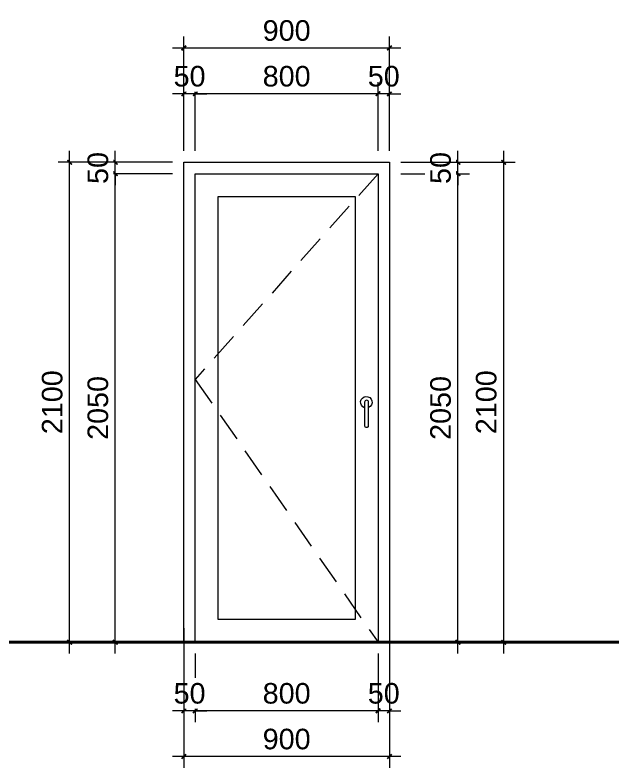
# Model space of a CAD drawing. Header units: inches. Extents: x 921646 to 2157952, y -92667 to 262089.
# Drawn here: x 1953805 to 1956423, y -19784 to -16490 of the extents above; entities that cross this region are included whole.
import ezdxf

# ---------------------------------------------------------------- set-up
doc = ezdxf.new("R2010")
doc.units = ezdxf.units.IN
doc.header["$MEASUREMENT"] = 0
doc.linetypes.add('HIDDEN', pattern=[9.525, 6.35, -3.175])
doc.layers.get('DEFPOINTS').update_dxf_attribs({"lineweight": 9})
for name, color, linetype, lineweight in [('11 CUA', 42, 'Continuous', 15), ('14 KHUAT', 106, 'HIDDEN', 13), ('4 TUONG', 255, 'Continuous', 40), ('dim', 252, 'Continuous', 9)]:
    doc.layers.add(name, color=color, linetype=linetype, lineweight=lineweight)
doc.styles.add('CHU', font='arial.ttf')
doc.dimstyles.new('VJC100', dxfattribs={"dimscale": 1.2, "dimtxt": 200, "dimasz": 100, "dimexe": 100, "dimexo": 0, "dimgap": 60, "dimtad": 1, "dimdec": 0, "dimlfac": -1, "dimzin": 9, "dimdsep": 46, "dimtxsty": 'CHU', "dimblk": 'ARCHTICK', "dimcen": 0.9, "dimdle": 100, "dimclrd": 251, "dimclre": 251, "dimclrt": 3, "dimadec": 0, "dimazin": 0, "dimtfac": 1, "dimtdec": 0, "dimtix": 1, "dimtmove": 2, "dimatfit": 3, "dimfxl": 500, "dimtolj": 1, "dimtzin": 0, "dimlwd": 13, "dimlwe": 9, "dimarcsym": 0})

# ---------------------------------------------------------------- blocks, each defined once
blk = doc.blocks.new('_ArchTick')
at = {"layer": 'dim', "const_width": 0.15}
blk.add_lwpolyline([(0.2, 0.2), (-0.2, -0.2)], dxfattribs=at)
blk = doc.blocks.new('*D752')
at = {"layer": 'DEFPOINTS', "color": 0, "transparency": 16777216}
for p in [(1954244.2, -17184.4), (1954544.2, -17184.4), (1954544.2, -19234.4)]:
    blk.add_point(p, dxfattribs=at)
at = {"layer": 'dim', "color": 251, "lineweight": 13, "transparency": 16777216}
blk.add_line((1954244.2, -19284.4), (1954244.2, -17134.4), dxfattribs=at)
at = {"layer": 'dim', "color": 251, "lineweight": 9, "transparency": 16777216}
for p, q in [((1954494.2, -17184.4), (1954194.2, -17184.4)), ((1954494.2, -19234.4), (1954194.2, -19234.4))]:
    blk.add_line(p, q, dxfattribs=at)
at = {"layer": 'dim', "color": 251, "lineweight": 13, "transparency": 16777216, "xscale": 50, "yscale": 50, "zscale": 50}
for p, rotation in [((1954244.2, -17184.4), 90), ((1954244.2, -19234.4), 270)]:
    blk.add_blockref('_ArchTick', p, dxfattribs=dict(at, rotation=rotation))
at = {"layer": 'dim', "color": 3, "transparency": 16777216, "insert": (1954168.2, -18209.4), "char_height": 90, "attachment_point": 5, "rotation": 90, "style": 'CHU', "bg_fill": 3, "box_fill_scale": 1.25, "bg_fill_color": 9, "bg_fill_true_color": 13158600, "bg_fill_transparency": 0}
blk.add_mtext('\\A1;2050', dxfattribs=at)
blk = doc.blocks.new('*D753')
at = {"layer": 'DEFPOINTS', "color": 0, "transparency": 16777216}
for p in [(1954544.2, -17134.4), (1954544.2, -17184.4)]:
    blk.add_point(p, dxfattribs=at)
at = {"layer": 'dim', "color": 251, "lineweight": 13, "transparency": 16777216}
for p, q in [((1954244.2, -17134.4), (1954244.2, -17084.4)), ((1954244.2, -17184.4), (1954244.2, -17134.4)), ((1954244.2, -17184.4), (1954244.2, -17234.4))]:
    blk.add_line(p, q, dxfattribs=at)
at = {"layer": 'dim', "color": 251, "lineweight": 9, "transparency": 16777216}
for p, q in [((1954494.2, -17134.4), (1954194.2, -17134.4)), ((1954494.2, -17184.4), (1954194.2, -17184.4))]:
    blk.add_line(p, q, dxfattribs=at)
at = {"layer": 'dim', "color": 251, "lineweight": 13, "transparency": 16777216, "xscale": 50, "yscale": 50, "zscale": 50}
for p, rotation in [((1954244.2, -17134.4), 270), ((1954244.2, -17184.4), 90)]:
    blk.add_blockref('_ArchTick', p, dxfattribs=dict(at, rotation=rotation))
at = {"layer": 'dim', "color": 3, "transparency": 16777216, "insert": (1954168.2, -17159.4), "char_height": 90, "attachment_point": 5, "rotation": 90, "style": 'CHU', "bg_fill": 3, "box_fill_scale": 1.25, "bg_fill_color": 9, "bg_fill_true_color": 13158600, "bg_fill_transparency": 0}
blk.add_mtext('\\A1;50', dxfattribs=at)
at = {"layer": 'DEFPOINTS', "color": 0, "transparency": 16777216}
blk.add_point((1954244.2, -17134.4), dxfattribs=at)
blk = doc.blocks.new('*D754')
at = {"layer": 'DEFPOINTS', "color": 0, "transparency": 16777216}
for p in [(1954044.2, -17134.4), (1954544.2, -17134.4), (1954544.2, -19234.4)]:
    blk.add_point(p, dxfattribs=at)
at = {"layer": 'dim', "color": 251, "lineweight": 13, "transparency": 16777216}
blk.add_line((1954044.2, -19284.4), (1954044.2, -17084.4), dxfattribs=at)
at = {"layer": 'dim', "color": 251, "lineweight": 9, "transparency": 16777216}
for p, q in [((1954494.2, -17134.4), (1953994.2, -17134.4)), ((1954494.2, -19234.4), (1953994.2, -19234.4))]:
    blk.add_line(p, q, dxfattribs=at)
at = {"layer": 'dim', "color": 251, "lineweight": 13, "transparency": 16777216, "xscale": 50, "yscale": 50, "zscale": 50}
for p, rotation in [((1954044.2, -17134.4), 90), ((1954044.2, -19234.4), 270)]:
    blk.add_blockref('_ArchTick', p, dxfattribs=dict(at, rotation=rotation))
at = {"layer": 'dim', "color": 3, "transparency": 16777216, "insert": (1953968.2, -18184.4), "char_height": 90, "attachment_point": 5, "rotation": 90, "style": 'CHU', "bg_fill": 3, "box_fill_scale": 1.25, "bg_fill_color": 9, "bg_fill_true_color": 13158600, "bg_fill_transparency": 0}
blk.add_mtext('\\A1;2100', dxfattribs=at)
blk = doc.blocks.new('*D755')
at = {"layer": 'DEFPOINTS', "color": 0, "transparency": 16777216}
for p in [(1955444.2, -17184.4), (1955744.2, -17184.4), (1955444.2, -19234.4)]:
    blk.add_point(p, dxfattribs=at)
at = {"layer": 'dim', "color": 251, "lineweight": 13, "transparency": 16777216}
blk.add_line((1955744.2, -19284.4), (1955744.2, -17134.4), dxfattribs=at)
at = {"layer": 'dim', "color": 251, "lineweight": 9, "transparency": 16777216}
for p, q in [((1955494.2, -17184.4), (1955794.2, -17184.4)), ((1955494.2, -19234.4), (1955794.2, -19234.4))]:
    blk.add_line(p, q, dxfattribs=at)
at = {"layer": 'dim', "color": 251, "lineweight": 13, "transparency": 16777216, "xscale": 50, "yscale": 50, "zscale": 50}
for p, rotation in [((1955744.2, -17184.4), 90), ((1955744.2, -19234.4), 270)]:
    blk.add_blockref('_ArchTick', p, dxfattribs=dict(at, rotation=rotation))
at = {"layer": 'dim', "color": 3, "transparency": 16777216, "insert": (1955668.2, -18209.4), "char_height": 90, "attachment_point": 5, "rotation": 90, "style": 'CHU', "bg_fill": 3, "box_fill_scale": 1.25, "bg_fill_color": 9, "bg_fill_true_color": 13158600, "bg_fill_transparency": 0}
blk.add_mtext('\\A1;2050', dxfattribs=at)
blk = doc.blocks.new('*D756')
at = {"layer": 'DEFPOINTS', "color": 0, "transparency": 16777216}
for p in [(1955444.2, -17134.4), (1955444.2, -17184.4)]:
    blk.add_point(p, dxfattribs=at)
at = {"layer": 'dim', "color": 251, "lineweight": 13, "transparency": 16777216}
for p, q in [((1955744.2, -17134.4), (1955744.2, -17084.4)), ((1955744.2, -17184.4), (1955744.2, -17134.4)), ((1955744.2, -17184.4), (1955744.2, -17234.4))]:
    blk.add_line(p, q, dxfattribs=at)
at = {"layer": 'dim', "color": 251, "lineweight": 9, "transparency": 16777216}
for p, q in [((1955494.2, -17134.4), (1955794.2, -17134.4)), ((1955494.2, -17184.4), (1955794.2, -17184.4))]:
    blk.add_line(p, q, dxfattribs=at)
at = {"layer": 'dim', "color": 251, "lineweight": 13, "transparency": 16777216, "xscale": 50, "yscale": 50, "zscale": 50}
for p, rotation in [((1955744.2, -17134.4), 270), ((1955744.2, -17184.4), 90)]:
    blk.add_blockref('_ArchTick', p, dxfattribs=dict(at, rotation=rotation))
at = {"layer": 'dim', "color": 3, "transparency": 16777216, "insert": (1955668.2, -17159.4), "char_height": 90, "attachment_point": 5, "rotation": 90, "style": 'CHU', "bg_fill": 3, "box_fill_scale": 1.25, "bg_fill_color": 9, "bg_fill_true_color": 13158600, "bg_fill_transparency": 0}
blk.add_mtext('\\A1;50', dxfattribs=at)
at = {"layer": 'DEFPOINTS', "color": 0, "transparency": 16777216}
blk.add_point((1955744.2, -17134.4), dxfattribs=at)
blk = doc.blocks.new('*D757')
at = {"layer": 'DEFPOINTS', "color": 0, "transparency": 16777216}
for p in [(1955444.2, -17134.4), (1955944.2, -17134.4), (1955444.2, -19234.4)]:
    blk.add_point(p, dxfattribs=at)
at = {"layer": 'dim', "color": 251, "lineweight": 13, "transparency": 16777216}
blk.add_line((1955944.2, -19284.4), (1955944.2, -17084.4), dxfattribs=at)
at = {"layer": 'dim', "color": 251, "lineweight": 9, "transparency": 16777216}
for p, q in [((1955494.2, -17134.4), (1955994.2, -17134.4)), ((1955494.2, -19234.4), (1955994.2, -19234.4))]:
    blk.add_line(p, q, dxfattribs=at)
at = {"layer": 'dim', "color": 251, "lineweight": 13, "transparency": 16777216, "xscale": 50, "yscale": 50, "zscale": 50}
for p, rotation in [((1955944.2, -17134.4), 90), ((1955944.2, -19234.4), 270)]:
    blk.add_blockref('_ArchTick', p, dxfattribs=dict(at, rotation=rotation))
at = {"layer": 'dim', "color": 3, "transparency": 16777216, "insert": (1955868.2, -18184.4), "char_height": 90, "attachment_point": 5, "rotation": 90, "style": 'CHU', "bg_fill": 3, "box_fill_scale": 1.25, "bg_fill_color": 9, "bg_fill_true_color": 13158600, "bg_fill_transparency": 0}
blk.add_mtext('\\A1;2100', dxfattribs=at)
blk = doc.blocks.new('*D762')
at = {"layer": 'DEFPOINTS', "color": 0, "transparency": 16777216}
for p in [(1955394.2, -19234.4), (1955444.2, -19234.4)]:
    blk.add_point(p, dxfattribs=at)
at = {"layer": 'dim', "color": 251, "lineweight": 9, "transparency": 16777216}
for p, q in [((1955394.2, -19284.4), (1955394.2, -19584.4)), ((1955444.2, -19284.4), (1955444.2, -19584.4))]:
    blk.add_line(p, q, dxfattribs=at)
at = {"layer": 'dim', "color": 251, "lineweight": 13, "transparency": 16777216}
for p, q in [((1955394.2, -19534.4), (1955344.2, -19534.4)), ((1955444.2, -19534.4), (1955394.2, -19534.4)), ((1955444.2, -19534.4), (1955494.2, -19534.4))]:
    blk.add_line(p, q, dxfattribs=at)
at = {"layer": 'dim', "color": 251, "lineweight": 13, "transparency": 16777216, "xscale": 50, "yscale": 50, "zscale": 50}
blk.add_blockref('_ArchTick', (1955394.2, -19534.4), dxfattribs=at)
at = {"layer": 'dim', "color": 251, "lineweight": 13, "transparency": 16777216, "xscale": 50, "yscale": 50, "zscale": 50, "rotation": 180}
blk.add_blockref('_ArchTick', (1955444.2, -19534.4), dxfattribs=at)
at = {"layer": 'dim', "color": 3, "transparency": 16777216, "insert": (1955419.2, -19458.5), "char_height": 90, "attachment_point": 5, "style": 'CHU', "bg_fill": 3, "box_fill_scale": 1.25, "bg_fill_color": 9, "bg_fill_true_color": 13158600, "bg_fill_transparency": 0}
blk.add_mtext('\\A1;50', dxfattribs=at)
at = {"layer": 'DEFPOINTS', "color": 0, "transparency": 16777216}
blk.add_point((1955394.2, -19534.4), dxfattribs=at)
blk = doc.blocks.new('*D763')
at = {"layer": 'DEFPOINTS', "color": 0, "transparency": 16777216}
for p in [(1954594.2, -19234.4), (1955394.2, -19234.4), (1954594.2, -19534.4)]:
    blk.add_point(p, dxfattribs=at)
at = {"layer": 'dim', "color": 251, "lineweight": 9, "transparency": 16777216}
for p, q in [((1954594.2, -19284.4), (1954594.2, -19584.4)), ((1955394.2, -19284.4), (1955394.2, -19584.4))]:
    blk.add_line(p, q, dxfattribs=at)
at = {"layer": 'dim', "color": 251, "lineweight": 13, "transparency": 16777216}
blk.add_line((1955444.2, -19534.4), (1954544.2, -19534.4), dxfattribs=at)
at = {"layer": 'dim', "color": 251, "lineweight": 13, "transparency": 16777216, "xscale": 50, "yscale": 50, "zscale": 50, "rotation": 180}
blk.add_blockref('_ArchTick', (1954594.2, -19534.4), dxfattribs=at)
at = {"layer": 'dim', "color": 251, "lineweight": 13, "transparency": 16777216, "xscale": 50, "yscale": 50, "zscale": 50}
blk.add_blockref('_ArchTick', (1955394.2, -19534.4), dxfattribs=at)
at = {"layer": 'dim', "color": 3, "transparency": 16777216, "insert": (1954994.2, -19458.5), "char_height": 90, "attachment_point": 5, "style": 'CHU', "bg_fill": 3, "box_fill_scale": 1.25, "bg_fill_color": 9, "bg_fill_true_color": 13158600, "bg_fill_transparency": 0}
blk.add_mtext('\\A1;800', dxfattribs=at)
blk = doc.blocks.new('*D764')
at = {"layer": 'DEFPOINTS', "color": 0, "transparency": 16777216}
for p in [(1954544.2, -19234.4), (1954594.2, -19234.4)]:
    blk.add_point(p, dxfattribs=at)
at = {"layer": 'dim', "color": 251, "lineweight": 9, "transparency": 16777216}
for p, q in [((1954544.2, -19284.4), (1954544.2, -19584.4)), ((1954594.2, -19284.4), (1954594.2, -19584.4))]:
    blk.add_line(p, q, dxfattribs=at)
at = {"layer": 'dim', "color": 251, "lineweight": 13, "transparency": 16777216}
for p, q in [((1954544.2, -19534.4), (1954494.2, -19534.4)), ((1954594.2, -19534.4), (1954544.2, -19534.4)), ((1954594.2, -19534.4), (1954644.2, -19534.4))]:
    blk.add_line(p, q, dxfattribs=at)
at = {"layer": 'dim', "color": 251, "lineweight": 13, "transparency": 16777216, "xscale": 50, "yscale": 50, "zscale": 50}
blk.add_blockref('_ArchTick', (1954544.2, -19534.4), dxfattribs=at)
at = {"layer": 'dim', "color": 251, "lineweight": 13, "transparency": 16777216, "xscale": 50, "yscale": 50, "zscale": 50, "rotation": 180}
blk.add_blockref('_ArchTick', (1954594.2, -19534.4), dxfattribs=at)
at = {"layer": 'dim', "color": 3, "transparency": 16777216, "insert": (1954569.2, -19458.5), "char_height": 90, "attachment_point": 5, "style": 'CHU', "bg_fill": 3, "box_fill_scale": 1.25, "bg_fill_color": 9, "bg_fill_true_color": 13158600, "bg_fill_transparency": 0}
blk.add_mtext('\\A1;50', dxfattribs=at)
at = {"layer": 'DEFPOINTS', "color": 0, "transparency": 16777216}
blk.add_point((1954544.2, -19534.4), dxfattribs=at)
blk = doc.blocks.new('*D765')
at = {"layer": 'DEFPOINTS', "color": 0, "transparency": 16777216}
for p in [(1954544.2, -19122.2), (1955444.2, -19122.2), (1954544.2, -19734.4)]:
    blk.add_point(p, dxfattribs=at)
at = {"layer": 'dim', "color": 251, "lineweight": 9, "transparency": 16777216}
for p, q in [((1954544.2, -19172.2), (1954544.2, -19784.4)), ((1955444.2, -19172.2), (1955444.2, -19784.4))]:
    blk.add_line(p, q, dxfattribs=at)
at = {"layer": 'dim', "color": 251, "lineweight": 13, "transparency": 16777216}
blk.add_line((1955494.2, -19734.4), (1954494.2, -19734.4), dxfattribs=at)
at = {"layer": 'dim', "color": 251, "lineweight": 13, "transparency": 16777216, "xscale": 50, "yscale": 50, "zscale": 50, "rotation": 180}
blk.add_blockref('_ArchTick', (1954544.2, -19734.4), dxfattribs=at)
at = {"layer": 'dim', "color": 251, "lineweight": 13, "transparency": 16777216, "xscale": 50, "yscale": 50, "zscale": 50}
blk.add_blockref('_ArchTick', (1955444.2, -19734.4), dxfattribs=at)
at = {"layer": 'dim', "color": 3, "transparency": 16777216, "insert": (1954994.2, -19658.5), "char_height": 90, "attachment_point": 5, "style": 'CHU', "bg_fill": 3, "box_fill_scale": 1.25, "bg_fill_color": 9, "bg_fill_true_color": 13158600, "bg_fill_transparency": 0}
blk.add_mtext('\\A1;900', dxfattribs=at)
blk = doc.blocks.new('*D766')
at = {"layer": 'DEFPOINTS', "color": 0, "transparency": 16777216}
for p in [(1955394.2, -17134.4), (1955444.2, -17134.4)]:
    blk.add_point(p, dxfattribs=at)
at = {"layer": 'dim', "color": 251, "lineweight": 9, "transparency": 16777216}
for p, q in [((1955394.2, -17084.4), (1955394.2, -16784.4)), ((1955444.2, -17084.4), (1955444.2, -16784.4))]:
    blk.add_line(p, q, dxfattribs=at)
at = {"layer": 'dim', "color": 251, "lineweight": 13, "transparency": 16777216}
for p, q in [((1955394.2, -16834.4), (1955344.2, -16834.4)), ((1955444.2, -16834.4), (1955394.2, -16834.4)), ((1955444.2, -16834.4), (1955494.2, -16834.4))]:
    blk.add_line(p, q, dxfattribs=at)
at = {"layer": 'dim', "color": 251, "lineweight": 13, "transparency": 16777216, "xscale": 50, "yscale": 50, "zscale": 50}
blk.add_blockref('_ArchTick', (1955394.2, -16834.4), dxfattribs=at)
at = {"layer": 'dim', "color": 251, "lineweight": 13, "transparency": 16777216, "xscale": 50, "yscale": 50, "zscale": 50, "rotation": 180}
blk.add_blockref('_ArchTick', (1955444.2, -16834.4), dxfattribs=at)
at = {"layer": 'dim', "color": 3, "transparency": 16777216, "insert": (1955419.2, -16758.5), "char_height": 90, "attachment_point": 5, "style": 'CHU', "bg_fill": 3, "box_fill_scale": 1.25, "bg_fill_color": 9, "bg_fill_true_color": 13158600, "bg_fill_transparency": 0}
blk.add_mtext('\\A1;50', dxfattribs=at)
at = {"layer": 'DEFPOINTS', "color": 0, "transparency": 16777216}
blk.add_point((1955394.2, -16834.4), dxfattribs=at)
blk = doc.blocks.new('*D767')
at = {"layer": 'DEFPOINTS', "color": 0, "transparency": 16777216}
for p in [(1954594.2, -16834.4), (1954594.2, -17134.4), (1955394.2, -17134.4)]:
    blk.add_point(p, dxfattribs=at)
at = {"layer": 'dim', "color": 251, "lineweight": 9, "transparency": 16777216}
for p, q in [((1954594.2, -17084.4), (1954594.2, -16784.4)), ((1955394.2, -17084.4), (1955394.2, -16784.4))]:
    blk.add_line(p, q, dxfattribs=at)
at = {"layer": 'dim', "color": 251, "lineweight": 13, "transparency": 16777216}
blk.add_line((1955444.2, -16834.4), (1954544.2, -16834.4), dxfattribs=at)
at = {"layer": 'dim', "color": 251, "lineweight": 13, "transparency": 16777216, "xscale": 50, "yscale": 50, "zscale": 50, "rotation": 180}
blk.add_blockref('_ArchTick', (1954594.2, -16834.4), dxfattribs=at)
at = {"layer": 'dim', "color": 251, "lineweight": 13, "transparency": 16777216, "xscale": 50, "yscale": 50, "zscale": 50}
blk.add_blockref('_ArchTick', (1955394.2, -16834.4), dxfattribs=at)
at = {"layer": 'dim', "color": 3, "transparency": 16777216, "insert": (1954994.2, -16758.5), "char_height": 90, "attachment_point": 5, "style": 'CHU', "bg_fill": 3, "box_fill_scale": 1.25, "bg_fill_color": 9, "bg_fill_true_color": 13158600, "bg_fill_transparency": 0}
blk.add_mtext('\\A1;800', dxfattribs=at)
blk = doc.blocks.new('*D768')
at = {"layer": 'DEFPOINTS', "color": 0, "transparency": 16777216}
for p in [(1954544.2, -17134.4), (1954594.2, -17134.4)]:
    blk.add_point(p, dxfattribs=at)
at = {"layer": 'dim', "color": 251, "lineweight": 9, "transparency": 16777216}
for p, q in [((1954544.2, -17084.4), (1954544.2, -16784.4)), ((1954594.2, -17084.4), (1954594.2, -16784.4))]:
    blk.add_line(p, q, dxfattribs=at)
at = {"layer": 'dim', "color": 251, "lineweight": 13, "transparency": 16777216}
for p, q in [((1954544.2, -16834.4), (1954494.2, -16834.4)), ((1954594.2, -16834.4), (1954544.2, -16834.4)), ((1954594.2, -16834.4), (1954644.2, -16834.4))]:
    blk.add_line(p, q, dxfattribs=at)
at = {"layer": 'dim', "color": 251, "lineweight": 13, "transparency": 16777216, "xscale": 50, "yscale": 50, "zscale": 50}
blk.add_blockref('_ArchTick', (1954544.2, -16834.4), dxfattribs=at)
at = {"layer": 'dim', "color": 251, "lineweight": 13, "transparency": 16777216, "xscale": 50, "yscale": 50, "zscale": 50, "rotation": 180}
blk.add_blockref('_ArchTick', (1954594.2, -16834.4), dxfattribs=at)
at = {"layer": 'dim', "color": 3, "transparency": 16777216, "insert": (1954569.2, -16758.5), "char_height": 90, "attachment_point": 5, "style": 'CHU', "bg_fill": 3, "box_fill_scale": 1.25, "bg_fill_color": 9, "bg_fill_true_color": 13158600, "bg_fill_transparency": 0}
blk.add_mtext('\\A1;50', dxfattribs=at)
at = {"layer": 'DEFPOINTS', "color": 0, "transparency": 16777216}
blk.add_point((1954544.2, -16834.4), dxfattribs=at)
blk = doc.blocks.new('*D769')
at = {"layer": 'DEFPOINTS', "color": 0, "transparency": 16777216}
for p in [(1955444.2, -16634.4), (1954544.2, -17134.4), (1955444.2, -17134.4)]:
    blk.add_point(p, dxfattribs=at)
at = {"layer": 'dim', "color": 251, "lineweight": 9, "transparency": 16777216}
for p, q in [((1954544.2, -17084.4), (1954544.2, -16584.4)), ((1955444.2, -17084.4), (1955444.2, -16584.4))]:
    blk.add_line(p, q, dxfattribs=at)
at = {"layer": 'dim', "color": 251, "lineweight": 13, "transparency": 16777216}
blk.add_line((1954494.2, -16634.4), (1955494.2, -16634.4), dxfattribs=at)
at = {"layer": 'dim', "color": 251, "lineweight": 13, "transparency": 16777216, "xscale": 50, "yscale": 50, "zscale": 50, "rotation": 180}
blk.add_blockref('_ArchTick', (1954544.2, -16634.4), dxfattribs=at)
at = {"layer": 'dim', "color": 251, "lineweight": 13, "transparency": 16777216, "xscale": 50, "yscale": 50, "zscale": 50}
blk.add_blockref('_ArchTick', (1955444.2, -16634.4), dxfattribs=at)
at = {"layer": 'dim', "color": 3, "transparency": 16777216, "insert": (1954994.2, -16558.5), "char_height": 90, "attachment_point": 5, "style": 'CHU', "bg_fill": 3, "box_fill_scale": 1.25, "bg_fill_color": 9, "bg_fill_true_color": 13158600, "bg_fill_transparency": 0}
blk.add_mtext('\\A1;900', dxfattribs=at)

msp = doc.modelspace()

# ---------------------------------------------------------------- linework, layer by layer
at = {"layer": '11 CUA'}
for points in [[(1954594.2, -19234.4), (1954594.2, -17184.4), (1955394.2, -17184.4), (1955394.2, -19234.4)], [(1955394.2, -17184.4), (1955394.2, -19234.4)]]:
    msp.add_lwpolyline(points, dxfattribs=at)
msp.add_lwpolyline([(1955294.2, -19134.4), (1954694.2, -19134.4), (1954694.2, -17284.4), (1955294.2, -17284.4)], close=True, dxfattribs=at)
msp.add_lwpolyline([(1955335.3, -18208.2, -5.434878), (1955353.1, -18207.2)], format="xyb", dxfattribs=at)
msp.add_lwpolyline([(1955335.3, -18184.4), (1955335.3, -18287.8, 0.414214), (1955340.5, -18293), (1955347.9, -18293, 0.414214), (1955353.1, -18287.8), (1955353.1, -18184.4, 1)], format="xyb", close=True, dxfattribs=at)
at = {"layer": '14 KHUAT', "ltscale": 20}
msp.add_lwpolyline([(1955394.2, -17184.4), (1954594.2, -18084.4), (1955394.2, -19234.4)], dxfattribs=at)
at = {"layer": '4 TUONG'}
msp.add_lwpolyline([(1944967.8, -19234.4), (1959014, -19234.4)], dxfattribs=at)

# ---------------------------------------------------------------- next in the draw order: dimensions: what is measured, and where the dimension line sits
at = {"layer": 'dim'}
for base, p1, p2, picture, middle in [((1954244.2, -17184.4), (1954544.2, -19234.4), (1954544.2, -17184.4), '*D752', (1954168.2, -18209.4)), ((1955744.2, -17184.4), (1955444.2, -19234.4), (1955444.2, -17184.4), '*D755', (1955668.2, -18209.4))]:
    dim = msp.add_linear_dim(base=base, p1=p1, p2=p2, angle=90, dimstyle='VJC100', override={"dimscale": 0.5, "dimtxt": 180, "dimexo": 100, "dimtfill": 1}, dxfattribs=at)
    dim.commit()
    dim.dimension.update_dxf_attribs({"geometry": picture, "text_midpoint": middle})

# ---------------------------------------------------------------- next in the draw order: dimensions: what is measured, and where the dimension line sits
for base, p1, p2, picture, middle in [((1954244.2, -17134.4), (1954544.2, -17184.4), (1954544.2, -17134.4), '*D753', (1954168.2, -17159.4)), ((1955744.2, -17134.4), (1955444.2, -17184.4), (1955444.2, -17134.4), '*D756', (1955668.2, -17159.4))]:
    dim = msp.add_linear_dim(base=base, p1=p1, p2=p2, angle=90, dimstyle='VJC100', override={"dimscale": 0.5, "dimtxt": 180, "dimexo": 100, "dimtfill": 1}, dxfattribs=at)
    dim.commit()
    dim.dimension.update_dxf_attribs({"geometry": picture, "text_midpoint": middle})

# ---------------------------------------------------------------- next in the draw order: dimensions: what is measured, and where the dimension line sits
for base, p1, p2, picture, middle in [((1954044.2, -17134.4), (1954544.2, -19234.4), (1954544.2, -17134.4), '*D754', (1953968.2, -18184.4)), ((1955944.2, -17134.4), (1955444.2, -19234.4), (1955444.2, -17134.4), '*D757', (1955868.2, -18184.4))]:
    dim = msp.add_linear_dim(base=base, p1=p1, p2=p2, angle=90, dimstyle='VJC100', override={"dimscale": 0.5, "dimtxt": 180, "dimexo": 100, "dimtfill": 1}, dxfattribs=at)
    dim.commit()
    dim.dimension.update_dxf_attribs({"geometry": picture, "text_midpoint": middle})

# ---------------------------------------------------------------- next in the draw order: linework, layer by layer
at = {"layer": '11 CUA'}
msp.add_lwpolyline([(1955444.2, -19234.4), (1954544.2, -19234.4), (1954544.2, -17134.4), (1955444.2, -17134.4)], close=True, dxfattribs=at)

# ---------------------------------------------------------------- next in the draw order: dimensions: what is measured, and where the dimension line sits
at = {"layer": 'dim'}
for base, p1, p2, picture, middle in [((1955394.2, -16834.4), (1955444.2, -17134.4), (1955394.2, -17134.4), '*D766', (1955419.2, -16758.5)), ((1955394.2, -19534.4), (1955444.2, -19234.4), (1955394.2, -19234.4), '*D762', (1955419.2, -19458.5))]:
    dim = msp.add_linear_dim(base=base, p1=p1, p2=p2, angle=180, dimstyle='VJC100', override={"dimscale": 0.5, "dimtxt": 180, "dimexo": 100, "dimtfill": 1}, dxfattribs=at)
    dim.commit()
    dim.dimension.update_dxf_attribs({"geometry": picture, "text_midpoint": middle})

# ---------------------------------------------------------------- next in the draw order: dimensions: what is measured, and where the dimension line sits
for base, p1, p2, picture, middle in [((1954594.2, -16834.4), (1955394.2, -17134.4), (1954594.2, -17134.4), '*D767', (1954994.2, -16758.5)), ((1954594.2, -19534.4), (1955394.2, -19234.4), (1954594.2, -19234.4), '*D763', (1954994.2, -19458.5))]:
    dim = msp.add_linear_dim(base=base, p1=p1, p2=p2, angle=180, dimstyle='VJC100', override={"dimscale": 0.5, "dimtxt": 180, "dimexo": 100, "dimtfill": 1}, dxfattribs=at)
    dim.commit()
    dim.dimension.update_dxf_attribs({"geometry": picture, "text_midpoint": middle})

# ---------------------------------------------------------------- next in the draw order: dimensions: what is measured, and where the dimension line sits
for base, p1, p2, picture, middle in [((1954544.2, -16834.4), (1954594.2, -17134.4), (1954544.2, -17134.4), '*D768', (1954569.2, -16758.5)), ((1954544.2, -19534.4), (1954594.2, -19234.4), (1954544.2, -19234.4), '*D764', (1954569.2, -19458.5))]:
    dim = msp.add_linear_dim(base=base, p1=p1, p2=p2, angle=180, dimstyle='VJC100', override={"dimscale": 0.5, "dimtxt": 180, "dimexo": 100, "dimtfill": 1}, dxfattribs=at)
    dim.commit()
    dim.dimension.update_dxf_attribs({"geometry": picture, "text_midpoint": middle})

# ---------------------------------------------------------------- next in the draw order: dimensions: what is measured, and where the dimension line sits
for base, p1, p2, picture, middle in [((1955444.2, -16634.4), (1954544.2, -17134.4), (1955444.2, -17134.4), '*D769', (1954994.2, -16558.5)), ((1954544.2, -19734.4), (1955444.2, -19122.2), (1954544.2, -19122.2), '*D765', (1954994.2, -19658.5))]:
    dim = msp.add_linear_dim(base=base, p1=p1, p2=p2, angle=180, dimstyle='VJC100', override={"dimscale": 0.5, "dimtxt": 180, "dimexo": 100, "dimtfill": 1}, dxfattribs=at)
    dim.commit()
    dim.dimension.update_dxf_attribs({"geometry": picture, "text_midpoint": middle})

doc.saveas('drawing.dxf')
